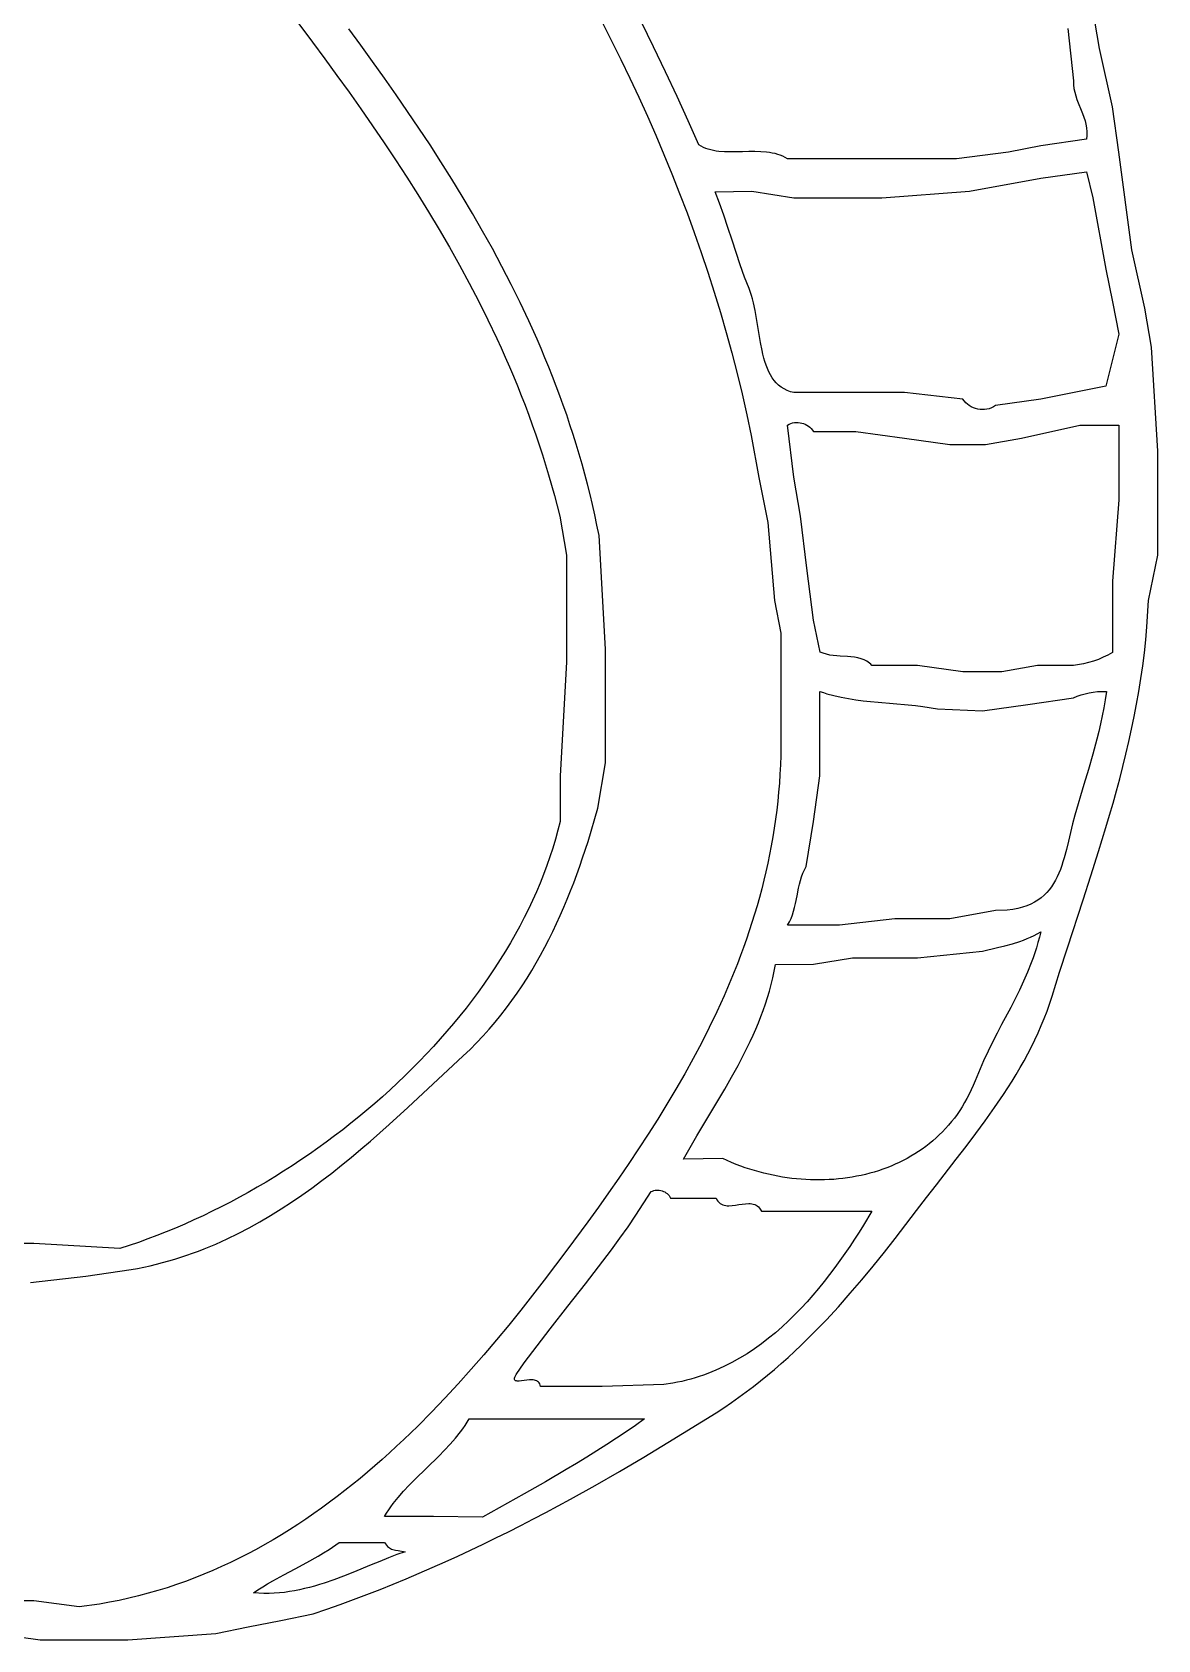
# Model space of a CAD drawing. Extents: x -38.8 to 24, y -17.1 to 3.4.
# Drawn here: x -34.739 to -33.006, y -5.549 to -3.074 of the extents above; entities that cross this region are included whole.
import ezdxf

# ---------------------------------------------------------------- set-up
doc = ezdxf.new("R2010")
doc.units = 0

msp = doc.modelspace()

# ---------------------------------------------------------------- linework, layer by layer
at = {"color": 7, "linetype": 'CONTINUOUS'}
for p, q in [((-34.345335, -3.038134), (-34.307277, -3.088945)), ((-33.096435, -3.098553), (-33.106435, -3.038553)), ((-34.233279, -3.093557), (-34.251776, -3.068325)), ((-33.861602, -3.058119), (-33.847087, -3.086765)), ((-33.782616, -3.096311), (-33.801171, -3.058361)), ((-33.145131, -3.067728), (-33.136435, -3.148553)), ((-34.307277, -3.088945), (-34.288446, -3.114469)), ((-34.214952, -3.118879), (-34.233279, -3.093557)), ((-33.847087, -3.086765), (-33.83287, -3.115567)), ((-34.288446, -3.114469), (-34.269776, -3.14009)), ((-33.83287, -3.115567), (-33.818961, -3.144526)), ((-33.764321, -3.134426), (-33.782616, -3.096311)), ((-33.076435, -3.188553), (-33.096435, -3.098553)), ((-34.269776, -3.14009), (-34.251289, -3.16582)), ((-34.196816, -3.144304), (-34.214952, -3.118879)), ((-33.746465, -3.172426), (-33.764321, -3.134426)), ((-34.251289, -3.16582), (-34.233007, -3.191673)), ((-34.178893, -3.169843), (-34.196816, -3.144304)), ((-33.818961, -3.144526), (-33.80537, -3.173646)), ((-33.136435, -3.148553), (-33.136442, -3.151509)), ((-33.136442, -3.151509), (-33.136295, -3.154435)), ((-33.136295, -3.154435), (-33.135586, -3.160207)), ((-33.135586, -3.160207), (-33.134399, -3.165885)), ((-33.134399, -3.165885), (-33.132824, -3.171485)), ((-34.233007, -3.191673), (-34.214952, -3.217663)), ((-34.161203, -3.195509), (-34.178893, -3.169843)), ((-33.80537, -3.173646), (-33.792107, -3.202926)), ((-33.729227, -3.210029), (-33.746465, -3.172426)), ((-33.132824, -3.171485), (-33.13095, -3.177023)), ((-33.13095, -3.177023), (-33.128868, -3.182517)), ((-33.128868, -3.182517), (-33.124441, -3.193434)), ((-33.066435, -3.258553), (-33.076435, -3.188553)), ((-34.143766, -3.221314), (-34.161203, -3.195509)), ((-33.792107, -3.202926), (-33.779181, -3.232369)), ((-33.712787, -3.246956), (-33.729227, -3.210029)), ((-33.124441, -3.193434), (-33.122275, -3.19889)), ((-33.122275, -3.19889), (-33.120263, -3.204366)), ((-33.120263, -3.204366), (-33.118492, -3.209878)), ((-33.118492, -3.209878), (-33.117055, -3.215443)), ((-33.117055, -3.215443), (-33.11604, -3.221077)), ((-34.214952, -3.217663), (-34.197144, -3.243803)), ((-34.126604, -3.24727), (-34.143766, -3.221314)), ((-33.779181, -3.232369), (-33.766602, -3.261976)), ((-33.116435, -3.238553), (-33.186435, -3.248553)), ((-33.11564, -3.232615), (-33.116435, -3.238553)), ((-33.11604, -3.221077), (-33.115539, -3.226795)), ((-33.115508, -3.229692), (-33.11564, -3.232615)), ((-33.115539, -3.226795), (-33.115508, -3.229692)), ((-34.197144, -3.243803), (-34.179607, -3.270106)), ((-34.109738, -3.273389), (-34.126604, -3.24727)), ((-33.766602, -3.261976), (-33.754379, -3.291749)), ((-33.705908, -3.250895), (-33.712787, -3.246956)), ((-33.702237, -3.252466), (-33.705908, -3.250895)), ((-33.698425, -3.253795), (-33.702237, -3.252466)), ((-33.694482, -3.254903), (-33.698425, -3.253795)), ((-33.69042, -3.255806), (-33.694482, -3.254903)), ((-33.686247, -3.256524), (-33.69042, -3.255806)), ((-33.681976, -3.257075), (-33.686247, -3.256524)), ((-33.673175, -3.257751), (-33.681976, -3.257075)), ((-33.6641, -3.257983), (-33.673175, -3.257751)), ((-33.654834, -3.257919), (-33.6641, -3.257983)), ((-33.645458, -3.257708), (-33.654834, -3.257919)), ((-33.636057, -3.257499), (-33.645458, -3.257708)), ((-33.626711, -3.257439), (-33.636057, -3.257499)), ((-33.617504, -3.257679), (-33.626711, -3.257439)), ((-33.608517, -3.258365), (-33.617504, -3.257679)), ((-33.604133, -3.258922), (-33.608517, -3.258365)), ((-33.599835, -3.259647), (-33.604133, -3.258922)), ((-33.595633, -3.260558), (-33.599835, -3.259647)), ((-33.591539, -3.261673), (-33.595633, -3.260558)), ((-33.587561, -3.263012), (-33.591539, -3.261673)), ((-33.583711, -3.264592), (-33.587561, -3.263012)), ((-33.579999, -3.266433), (-33.583711, -3.264592)), ((-33.576435, -3.268553), (-33.579999, -3.266433)), ((-33.236435, -3.258553), (-33.316435, -3.268553)), ((-33.186435, -3.248553), (-33.236435, -3.258553)), ((-33.046435, -3.408553), (-33.066435, -3.258553)), ((-34.179607, -3.270106), (-34.162363, -3.296586)), ((-34.093188, -3.299682), (-34.109738, -3.273389)), ((-33.754379, -3.291749), (-33.742522, -3.321688)), ((-33.446435, -3.268553), (-33.576435, -3.268553)), ((-33.316435, -3.268553), (-33.446435, -3.268553)), ((-33.186435, -3.298553), (-33.116435, -3.288553)), ((-33.116435, -3.288553), (-33.106435, -3.328553)), ((-34.162363, -3.296586), (-34.145432, -3.323255)), ((-34.076974, -3.326163), (-34.093188, -3.299682)), ((-33.296435, -3.318553), (-33.186435, -3.298553)), ((-34.145432, -3.323255), (-34.128837, -3.350128)), ((-34.061119, -3.352842), (-34.076974, -3.326163)), ((-33.742522, -3.321688), (-33.73104, -3.351796)), ((-33.687905, -3.319167), (-33.631435, -3.318553)), ((-33.680971, -3.336774), (-33.687905, -3.319167)), ((-33.674377, -3.355236), (-33.680971, -3.336774)), ((-33.631435, -3.318553), (-33.566435, -3.328553)), ((-33.566435, -3.328553), (-33.431435, -3.328553)), ((-33.431435, -3.328553), (-33.296435, -3.318553)), ((-33.106435, -3.328553), (-33.086435, -3.438553)), ((-33.106435, -3.328553), (-33.106435, -3.328553)), ((-34.128837, -3.350128), (-34.1126, -3.377218)), ((-34.045641, -3.379733), (-34.061119, -3.352842)), ((-33.73104, -3.351796), (-33.719944, -3.382074)), ((-33.668009, -3.374272), (-33.674377, -3.355236)), ((-34.1126, -3.377218), (-34.096742, -3.404538)), ((-34.030563, -3.406847), (-34.045641, -3.379733)), ((-33.719944, -3.382074), (-33.709242, -3.412523)), ((-33.661755, -3.3936), (-33.668009, -3.374272)), ((-34.096742, -3.404538), (-34.081286, -3.432101)), ((-34.015906, -3.434197), (-34.030563, -3.406847)), ((-33.709242, -3.412523), (-33.698944, -3.443145)), ((-33.655502, -3.412941), (-33.661755, -3.3936)), ((-33.649138, -3.432011), (-33.655502, -3.412941)), ((-33.026435, -3.498553), (-33.046435, -3.408553)), ((-34.081286, -3.432101), (-34.066252, -3.45992)), ((-34.001688, -3.461793), (-34.015906, -3.434197)), ((-33.642551, -3.45053), (-33.649138, -3.432011)), ((-33.086435, -3.438553), (-33.076435, -3.488553)), ((-34.066252, -3.45992), (-34.051664, -3.48801)), ((-33.987933, -3.489649), (-34.001688, -3.461793)), ((-33.698944, -3.443145), (-33.689059, -3.473942)), ((-33.639138, -3.459496), (-33.642551, -3.45053)), ((-33.635626, -3.468217), (-33.639138, -3.459496)), ((-34.051664, -3.48801), (-34.037543, -3.516384)), ((-33.97466, -3.517777), (-33.987933, -3.489649)), ((-33.689059, -3.473942), (-33.679599, -3.504914)), ((-33.631825, -3.47878), (-33.635626, -3.468217)), ((-33.630198, -3.484349), (-33.631825, -3.47878)), ((-33.628725, -3.490081), (-33.630198, -3.484349)), ((-33.076435, -3.488553), (-33.066435, -3.538553)), ((-33.679599, -3.504914), (-33.670571, -3.536064)), ((-33.626162, -3.501945), (-33.628725, -3.490081)), ((-33.623971, -3.5142), (-33.626162, -3.501945)), ((-33.62004, -3.539187), (-33.623971, -3.5142)), ((-33.016435, -3.558553), (-33.026435, -3.498553)), ((-34.037543, -3.516384), (-34.02391, -3.545054)), ((-33.96189, -3.546188), (-33.97466, -3.517777)), ((-33.670571, -3.536064), (-33.661985, -3.567392)), ((-33.61797, -3.551573), (-33.62004, -3.539187)), ((-33.066435, -3.538553), (-33.086435, -3.618553)), ((-34.02391, -3.545054), (-34.017284, -3.559504)), ((-34.017284, -3.559504), (-34.010788, -3.574034)), ((-33.9557, -3.560504), (-33.96189, -3.546188)), ((-33.949644, -3.574895), (-33.9557, -3.560504)), ((-33.61561, -3.563654), (-33.61797, -3.551573)), ((-33.614269, -3.569527), (-33.61561, -3.563654)), ((-33.006435, -3.718553), (-33.016435, -3.558553)), ((-34.010788, -3.574034), (-34.004425, -3.588645)), ((-34.004425, -3.588645), (-33.998198, -3.603338)), ((-33.943724, -3.589363), (-33.949644, -3.574895)), ((-33.661985, -3.567392), (-33.653851, -3.598901)), ((-33.612794, -3.575259), (-33.614269, -3.569527)), ((-33.611164, -3.580828), (-33.612794, -3.575259)), ((-33.609357, -3.586212), (-33.611164, -3.580828)), ((-33.607354, -3.591391), (-33.609357, -3.586212)), ((-33.998198, -3.603338), (-33.99211, -3.618115)), ((-33.937943, -3.60391), (-33.943724, -3.589363)), ((-33.932303, -3.618536), (-33.937943, -3.60391)), ((-33.653851, -3.598901), (-33.64618, -3.630592)), ((-33.605134, -3.596342), (-33.607354, -3.591391)), ((-33.602676, -3.601043), (-33.605134, -3.596342)), ((-33.599959, -3.605474), (-33.602676, -3.601043)), ((-33.596963, -3.609611), (-33.599959, -3.605474)), ((-33.593667, -3.613434), (-33.596963, -3.609611)), ((-33.590051, -3.616921), (-33.593667, -3.613434)), ((-33.99211, -3.618115), (-33.986163, -3.632979)), ((-33.986163, -3.632979), (-33.98036, -3.647929)), ((-33.926807, -3.633244), (-33.932303, -3.618536)), ((-33.921457, -3.648035), (-33.926807, -3.633244)), ((-33.64618, -3.630592), (-33.638979, -3.662466)), ((-33.586093, -3.62005), (-33.590051, -3.616921)), ((-33.581773, -3.622799), (-33.586093, -3.62005)), ((-33.577071, -3.625147), (-33.581773, -3.622799)), ((-33.571965, -3.627072), (-33.577071, -3.625147)), ((-33.566435, -3.628553), (-33.571965, -3.627072)), ((-33.481435, -3.628553), (-33.566435, -3.628553)), ((-33.396435, -3.628553), (-33.481435, -3.628553)), ((-33.306435, -3.638553), (-33.396435, -3.628553)), ((-33.086435, -3.618553), (-33.186435, -3.638553)), ((-33.98036, -3.647929), (-33.974703, -3.66297)), ((-33.974703, -3.66297), (-33.969197, -3.678101)), ((-33.916257, -3.662911), (-33.921457, -3.648035)), ((-33.911209, -3.677872), (-33.916257, -3.662911)), ((-33.638979, -3.662466), (-33.632259, -3.694525)), ((-33.302026, -3.644043), (-33.306435, -3.638553)), ((-33.299412, -3.646393), (-33.302026, -3.644043)), ((-33.296569, -3.648466), (-33.299412, -3.646393)), ((-33.293528, -3.650254), (-33.296569, -3.648466)), ((-33.290323, -3.651748), (-33.293528, -3.650254)), ((-33.286987, -3.65294), (-33.290323, -3.651748)), ((-33.283551, -3.653819), (-33.286987, -3.65294)), ((-33.28005, -3.654378), (-33.283551, -3.653819)), ((-33.276515, -3.654607), (-33.28005, -3.654378)), ((-33.27298, -3.654497), (-33.276515, -3.654607)), ((-33.269476, -3.65404), (-33.27298, -3.654497)), ((-33.266037, -3.653226), (-33.269476, -3.65404)), ((-33.262695, -3.652046), (-33.266037, -3.653226)), ((-33.259484, -3.650491), (-33.262695, -3.652046)), ((-33.256435, -3.648553), (-33.259484, -3.650491)), ((-33.186435, -3.638553), (-33.256435, -3.648553)), ((-33.969197, -3.678101), (-33.963842, -3.693324)), ((-33.906315, -3.692921), (-33.911209, -3.677872)), ((-33.576435, -3.678553), (-33.573903, -3.677127)), ((-33.566435, -3.758553), (-33.576435, -3.678553)), ((-33.576435, -3.678553), (-33.576435, -3.678553)), ((-33.573903, -3.677127), (-33.571254, -3.676008)), ((-33.571254, -3.676008), (-33.568514, -3.675187)), ((-33.568514, -3.675187), (-33.565709, -3.674658)), ((-33.565709, -3.674658), (-33.562866, -3.674415)), ((-33.562866, -3.674415), (-33.560009, -3.67445)), ((-33.560009, -3.67445), (-33.557166, -3.674756)), ((-33.557166, -3.674756), (-33.554361, -3.675326)), ((-33.554361, -3.675326), (-33.551621, -3.676153)), ((-33.551621, -3.676153), (-33.548972, -3.67723)), ((-33.548972, -3.67723), (-33.54644, -3.67855)), ((-33.54644, -3.67855), (-33.54405, -3.680107)), ((-33.54405, -3.680107), (-33.541828, -3.681892)), ((-33.541828, -3.681892), (-33.539802, -3.6839)), ((-33.539802, -3.6839), (-33.536435, -3.688553)), ((-33.216435, -3.698553), (-33.126435, -3.678553)), ((-33.126435, -3.678553), (-33.066435, -3.678553)), ((-33.066435, -3.678553), (-33.066435, -3.793553)), ((-33.963842, -3.693324), (-33.958642, -3.708642)), ((-33.958642, -3.708642), (-33.9536, -3.724056)), ((-33.901578, -3.708059), (-33.906315, -3.692921)), ((-33.897, -3.723287), (-33.901578, -3.708059)), ((-33.632259, -3.694525), (-33.6203, -3.759204)), ((-33.536435, -3.688553), (-33.471435, -3.688553)), ((-33.471435, -3.688553), (-33.396435, -3.698553)), ((-33.396435, -3.698553), (-33.326435, -3.708553)), ((-33.326435, -3.708553), (-33.271435, -3.708553)), ((-33.271435, -3.708553), (-33.216435, -3.698553)), ((-33.9536, -3.724056), (-33.948719, -3.739567)), ((-33.892585, -3.738607), (-33.897, -3.723287)), ((-33.006435, -3.878553), (-33.006435, -3.718553)), ((-33.948719, -3.739567), (-33.944, -3.755178)), ((-33.944, -3.755178), (-33.939447, -3.770889)), ((-33.888334, -3.754021), (-33.892585, -3.738607)), ((-33.884251, -3.76953), (-33.888334, -3.754021)), ((-33.6203, -3.759204), (-33.606435, -3.828553)), ((-33.556435, -3.818553), (-33.566435, -3.758553)), ((-33.939447, -3.770889), (-33.935063, -3.786703)), ((-33.935063, -3.786703), (-33.926812, -3.818646)), ((-33.880337, -3.785136), (-33.884251, -3.76953)), ((-33.876596, -3.800839), (-33.880337, -3.785136)), ((-33.873031, -3.816642), (-33.876596, -3.800839)), ((-33.066435, -3.793553), (-33.076435, -3.918553)), ((-33.926812, -3.818646), (-33.916435, -3.878553)), ((-33.869643, -3.832546), (-33.873031, -3.816642)), ((-33.866435, -3.848553), (-33.869643, -3.832546)), ((-33.606435, -3.828553), (-33.596435, -3.948553)), ((-33.546435, -3.898553), (-33.556435, -3.818553)), ((-33.856435, -4.023553), (-33.866435, -3.848553)), ((-33.916435, -3.878553), (-33.916435, -4.043553)), ((-33.020891, -3.948379), (-33.006435, -3.878553)), ((-33.536435, -3.978553), (-33.546435, -3.898553)), ((-33.076435, -3.918553), (-33.076435, -3.973553)), ((-33.596435, -3.948553), (-33.586435, -3.998553)), ((-33.023295, -3.989107), (-33.020891, -3.948379)), ((-33.52606, -4.027814), (-33.536435, -3.978553)), ((-33.076435, -3.973553), (-33.076435, -4.028553)), ((-33.586435, -3.998553), (-33.586435, -4.078553)), ((-33.027212, -4.029242), (-33.025073, -4.009245)), ((-33.025073, -4.009245), (-33.023295, -3.989107)), ((-33.856435, -4.198553), (-33.856435, -4.023553)), ((-33.521426, -4.029816), (-33.52606, -4.027814)), ((-33.516524, -4.031328), (-33.521426, -4.029816)), ((-33.511402, -4.032435), (-33.516524, -4.031328)), ((-33.506107, -4.033222), (-33.511402, -4.032435)), ((-33.500686, -4.033774), (-33.506107, -4.033222)), ((-33.495189, -4.034174), (-33.500686, -4.033774)), ((-33.484151, -4.034863), (-33.495189, -4.034174)), ((-33.083377, -4.032468), (-33.090524, -4.035993)), ((-33.076435, -4.028553), (-33.083377, -4.032468)), ((-33.029698, -4.049103), (-33.027212, -4.029242)), ((-33.916435, -4.043553), (-33.926435, -4.218553)), ((-33.478707, -4.035321), (-33.484151, -4.034863)), ((-33.473376, -4.035967), (-33.478707, -4.035321)), ((-33.468206, -4.036886), (-33.473376, -4.035967)), ((-33.463244, -4.038164), (-33.468206, -4.036886)), ((-33.458539, -4.039885), (-33.463244, -4.038164)), ((-33.456297, -4.040938), (-33.458539, -4.039885)), ((-33.454137, -4.042133), (-33.456297, -4.040938)), ((-33.452065, -4.043482), (-33.454137, -4.042133)), ((-33.450086, -4.044994), (-33.452065, -4.043482)), ((-33.448208, -4.046681), (-33.450086, -4.044994)), ((-33.446435, -4.048553), (-33.448208, -4.046681)), ((-33.376435, -4.048553), (-33.446435, -4.048553)), ((-33.306435, -4.058553), (-33.376435, -4.048553)), ((-33.246435, -4.058553), (-33.306435, -4.058553)), ((-33.191435, -4.048553), (-33.246435, -4.058553)), ((-33.136435, -4.048553), (-33.191435, -4.048553)), ((-33.120703, -4.046052), (-33.136435, -4.048553)), ((-33.112964, -4.044158), (-33.120703, -4.046052)), ((-33.105339, -4.041845), (-33.112964, -4.044158)), ((-33.097852, -4.039121), (-33.105339, -4.041845)), ((-33.090524, -4.035993), (-33.097852, -4.039121)), ((-33.032513, -4.068835), (-33.029698, -4.049103)), ((-33.586435, -4.078553), (-33.586435, -4.158553)), ((-33.035643, -4.088444), (-33.032513, -4.068835)), ((-33.526435, -4.088553), (-33.521128, -4.090366)), ((-33.526435, -4.153553), (-33.526435, -4.088553)), ((-33.526435, -4.088553), (-33.526435, -4.088553)), ((-33.521128, -4.090366), (-33.515769, -4.092037)), ((-33.515769, -4.092037), (-33.504906, -4.094989)), ((-33.504906, -4.094989), (-33.493871, -4.09747)), ((-33.493871, -4.09747), (-33.482689, -4.099542)), ((-33.482689, -4.099542), (-33.471382, -4.101269)), ((-33.471382, -4.101269), (-33.459976, -4.102713)), ((-33.459976, -4.102713), (-33.448495, -4.103934)), ((-33.448495, -4.103934), (-33.436963, -4.104997)), ((-33.436963, -4.104997), (-33.413841, -4.106893)), ((-33.413841, -4.106893), (-33.390805, -4.108899)), ((-33.206435, -4.108553), (-33.136435, -4.098553)), ((-33.136435, -4.098553), (-33.130354, -4.095956)), ((-33.130354, -4.095956), (-33.124324, -4.093751)), ((-33.124324, -4.093751), (-33.118281, -4.091936)), ((-33.118281, -4.091936), (-33.112157, -4.09051)), ((-33.112157, -4.09051), (-33.105887, -4.089472)), ((-33.105887, -4.089472), (-33.099405, -4.088823)), ((-33.099405, -4.088823), (-33.08554, -4.088683)), ((-33.087516, -4.101351), (-33.089718, -4.113799)), ((-33.08554, -4.088683), (-33.087516, -4.101351)), ((-33.042782, -4.127321), (-33.039072, -4.107937)), ((-33.039072, -4.107937), (-33.035643, -4.088444)), ((-33.390805, -4.108899), (-33.37938, -4.110099)), ((-33.37938, -4.110099), (-33.368049, -4.111513)), ((-33.368049, -4.111513), (-33.345765, -4.115233)), ((-33.345765, -4.115233), (-33.276435, -4.118553)), ((-33.276435, -4.118553), (-33.206435, -4.108553)), ((-33.092128, -4.126053), (-33.094728, -4.138138)), ((-33.089718, -4.113799), (-33.092128, -4.126053)), ((-33.046758, -4.146601), (-33.042782, -4.127321)), ((-33.526435, -4.218553), (-33.526435, -4.153553)), ((-33.097501, -4.150079), (-33.100429, -4.161902)), ((-33.094728, -4.138138), (-33.097501, -4.150079)), ((-33.050985, -4.165784), (-33.046758, -4.146601)), ((-33.58649, -4.172968), (-33.586773, -4.187296)), ((-33.586435, -4.158553), (-33.58649, -4.172968)), ((-33.100429, -4.161902), (-33.106677, -4.185293)), ((-33.055446, -4.184877), (-33.050985, -4.165784)), ((-33.868117, -4.268081), (-33.856435, -4.198553)), ((-33.58728, -4.201537), (-33.588008, -4.215692)), ((-33.586773, -4.187296), (-33.58728, -4.201537)), ((-33.106677, -4.185293), (-33.113331, -4.208513)), ((-33.065007, -4.222818), (-33.060126, -4.203886)), ((-33.060126, -4.203886), (-33.055446, -4.184877)), ((-33.926435, -4.218553), (-33.926435, -4.288553)), ((-33.588954, -4.229763), (-33.590115, -4.243751)), ((-33.588008, -4.215692), (-33.588954, -4.229763)), ((-33.536435, -4.288553), (-33.526435, -4.218553)), ((-33.120249, -4.231764), (-33.134308, -4.279165)), ((-33.113331, -4.208513), (-33.120249, -4.231764)), ((-33.070075, -4.241679), (-33.065007, -4.222818)), ((-33.590115, -4.243751), (-33.591488, -4.257656)), ((-33.075313, -4.260475), (-33.070075, -4.241679)), ((-33.883371, -4.319337), (-33.868117, -4.268081)), ((-33.593068, -4.27148), (-33.594854, -4.285223)), ((-33.591488, -4.257656), (-33.593068, -4.27148)), ((-33.134308, -4.279165), (-33.137866, -4.2924)), ((-33.086237, -4.297899), (-33.080706, -4.279213)), ((-33.080706, -4.279213), (-33.075313, -4.260475)), ((-33.929844, -4.302269), (-33.93359, -4.315944)), ((-33.926435, -4.288553), (-33.929844, -4.302269)), ((-33.596842, -4.298888), (-33.599029, -4.312474)), ((-33.594854, -4.285223), (-33.596842, -4.298888)), ((-33.54773, -4.35779), (-33.536435, -4.288553)), ((-33.141086, -4.305672), (-33.144157, -4.318855)), ((-33.137866, -4.2924), (-33.141086, -4.305672)), ((-33.097649, -4.335142), (-33.086237, -4.297899)), ((-33.937668, -4.329576), (-33.942072, -4.343161)), ((-33.93359, -4.315944), (-33.937668, -4.329576)), ((-33.89175, -4.344916), (-33.883371, -4.319337)), ((-33.601412, -4.325983), (-33.603987, -4.339417)), ((-33.599029, -4.312474), (-33.601412, -4.325983)), ((-33.144157, -4.318855), (-33.147267, -4.331826)), ((-33.942072, -4.343161), (-33.946798, -4.356696)), ((-33.896154, -4.35767), (-33.89175, -4.344916)), ((-33.606751, -4.352775), (-33.609702, -4.36606)), ((-33.603987, -4.339417), (-33.606751, -4.352775)), ((-33.15242, -4.350612), (-33.154362, -4.356633)), ((-33.150606, -4.34446), (-33.15242, -4.350612)), ((-33.147267, -4.331826), (-33.150606, -4.34446)), ((-33.109424, -4.372256), (-33.097649, -4.335142)), ((-33.951839, -4.370178), (-33.957192, -4.383603)), ((-33.946798, -4.356696), (-33.951839, -4.370178)), ((-33.905429, -4.383077), (-33.900711, -4.370393)), ((-33.900711, -4.370393), (-33.896154, -4.35767)), ((-33.612835, -4.379272), (-33.616148, -4.392412)), ((-33.609702, -4.36606), (-33.612835, -4.379272)), ((-33.558083, -4.385418), (-33.556601, -4.379629)), ((-33.556601, -4.379629), (-33.554885, -4.373945)), ((-33.554885, -4.373945), (-33.552876, -4.368393)), ((-33.552876, -4.368393), (-33.54773, -4.35779)), ((-33.16388, -4.379102), (-33.166816, -4.384237)), ((-33.161191, -4.373758), (-33.16388, -4.379102)), ((-33.158723, -4.368222), (-33.161191, -4.373758)), ((-33.156455, -4.362509), (-33.158723, -4.368222)), ((-33.154362, -4.356633), (-33.156455, -4.362509)), ((-33.121431, -4.409292), (-33.109424, -4.372256)), ((-33.962849, -4.396967), (-33.968807, -4.410268)), ((-33.957192, -4.383603), (-33.962849, -4.396967)), ((-33.915375, -4.408306), (-33.910314, -4.395717)), ((-33.910314, -4.395717), (-33.905429, -4.383077)), ((-33.619638, -4.405482), (-33.623301, -4.418482)), ((-33.616148, -4.392412), (-33.619638, -4.405482)), ((-33.564128, -4.415029), (-33.561739, -4.403157)), ((-33.561739, -4.403157), (-33.559392, -4.391287)), ((-33.559392, -4.391287), (-33.558083, -4.385418)), ((-33.181489, -4.402385), (-33.186008, -4.406247)), ((-33.177334, -4.398238), (-33.181489, -4.402385)), ((-33.173519, -4.393821), (-33.177334, -4.398238)), ((-33.170021, -4.389149), (-33.173519, -4.393821)), ((-33.166816, -4.384237), (-33.170021, -4.389149)), ((-33.97506, -4.423502), (-33.981602, -4.436666)), ((-33.968807, -4.410268), (-33.97506, -4.423502)), ((-33.926054, -4.433306), (-33.920619, -4.420838)), ((-33.920619, -4.420838), (-33.915375, -4.408306)), ((-33.623301, -4.418482), (-33.627135, -4.431413)), ((-33.568861, -4.43238), (-33.567049, -4.426692)), ((-33.567049, -4.426692), (-33.565492, -4.4209)), ((-33.565492, -4.4209), (-33.564128, -4.415029)), ((-33.256413, -4.425726), (-33.326435, -4.438553)), ((-33.238098, -4.424985), (-33.256413, -4.425726)), ((-33.229817, -4.423969), (-33.238098, -4.424985)), ((-33.222089, -4.422543), (-33.229817, -4.423969)), ((-33.214891, -4.420723), (-33.222089, -4.422543)), ((-33.208197, -4.418523), (-33.214891, -4.420723)), ((-33.201986, -4.41596), (-33.208197, -4.418523)), ((-33.196233, -4.41305), (-33.201986, -4.41596)), ((-33.190915, -4.409807), (-33.196233, -4.41305)), ((-33.186008, -4.406247), (-33.190915, -4.409807)), ((-33.145635, -4.483338), (-33.121431, -4.409292)), ((-33.988429, -4.449756), (-33.995534, -4.462769)), ((-33.981602, -4.436666), (-33.988429, -4.449756)), ((-33.937524, -4.458025), (-33.931686, -4.445704)), ((-33.931686, -4.445704), (-33.926054, -4.433306)), ((-33.631135, -4.444278), (-33.635299, -4.457075)), ((-33.627135, -4.431413), (-33.631135, -4.444278)), ((-33.576435, -4.448553), (-33.573493, -4.443337)), ((-33.496435, -4.448553), (-33.576435, -4.448553)), ((-33.573493, -4.443337), (-33.570988, -4.437937)), ((-33.570988, -4.437937), (-33.568861, -4.43238)), ((-33.411435, -4.438553), (-33.496435, -4.448553)), ((-33.326435, -4.438553), (-33.411435, -4.438553)), ((-34.002914, -4.475702), (-34.010561, -4.488552)), ((-33.995534, -4.462769), (-34.002914, -4.475702)), ((-33.949847, -4.482411), (-33.943576, -4.470263)), ((-33.943576, -4.470263), (-33.937524, -4.458025)), ((-33.639624, -4.469808), (-33.644107, -4.482476)), ((-33.635299, -4.457075), (-33.639624, -4.469808)), ((-33.241792, -4.479984), (-33.230281, -4.476813)), ((-33.230281, -4.476813), (-33.218915, -4.473235)), ((-33.218915, -4.473235), (-33.213309, -4.471247)), ((-33.213309, -4.471247), (-33.207768, -4.4691)), ((-33.207768, -4.4691), (-33.2023, -4.466775)), ((-33.2023, -4.466775), (-33.196916, -4.464256)), ((-33.196916, -4.464256), (-33.186435, -4.458553)), ((-33.190925, -4.47519), (-33.193352, -4.483197)), ((-33.188617, -4.46698), (-33.190925, -4.47519)), ((-33.186435, -4.458553), (-33.188617, -4.46698)), ((-33.186435, -4.458553), (-33.186435, -4.458553)), ((-34.018472, -4.501314), (-34.026641, -4.513986)), ((-34.010561, -4.488552), (-34.018472, -4.501314)), ((-33.963083, -4.506415), (-33.956347, -4.494464)), ((-33.956347, -4.494464), (-33.949847, -4.482411)), ((-33.648744, -4.495082), (-33.653532, -4.507625)), ((-33.644107, -4.482476), (-33.648744, -4.495082)), ((-33.536435, -4.508553), (-33.476435, -4.498553)), ((-33.476435, -4.498553), (-33.376435, -4.498553)), ((-33.376435, -4.498553), (-33.276435, -4.488553)), ((-33.276435, -4.488553), (-33.253372, -4.482897)), ((-33.253372, -4.482897), (-33.241792, -4.479984)), ((-33.198538, -4.498654), (-33.201285, -4.506133)), ((-33.195892, -4.491014), (-33.198538, -4.498654)), ((-33.193352, -4.483197), (-33.195892, -4.491014)), ((-33.157576, -4.52045), (-33.145635, -4.483338)), ((-34.035062, -4.526565), (-34.04373, -4.539046)), ((-34.026641, -4.513986), (-34.035062, -4.526565)), ((-33.97729, -4.529984), (-33.970061, -4.518257)), ((-33.970061, -4.518257), (-33.963083, -4.506415)), ((-33.658468, -4.520107), (-33.663549, -4.532529)), ((-33.653532, -4.507625), (-33.658468, -4.520107)), ((-33.598923, -4.529533), (-33.594822, -4.508825)), ((-33.594822, -4.508825), (-33.536435, -4.508553)), ((-33.207057, -4.520656), (-33.213156, -4.534693)), ((-33.201285, -4.506133), (-33.207057, -4.520656)), ((-33.169239, -4.557691), (-33.157576, -4.52045)), ((-34.052641, -4.551428), (-34.061788, -4.563705)), ((-34.04373, -4.539046), (-34.052641, -4.551428)), ((-34.000557, -4.56441), (-33.992531, -4.553067)), ((-33.992531, -4.553067), (-33.984778, -4.541589)), ((-33.984778, -4.541589), (-33.97729, -4.529984)), ((-33.668771, -4.544893), (-33.674132, -4.557198)), ((-33.663549, -4.532529), (-33.668771, -4.544893)), ((-33.607075, -4.559778), (-33.604107, -4.549799)), ((-33.604107, -4.549799), (-33.601385, -4.539719)), ((-33.601385, -4.539719), (-33.598923, -4.529533)), ((-33.219533, -4.548351), (-33.22614, -4.56174)), ((-33.213156, -4.534693), (-33.219533, -4.548351)), ((-34.071166, -4.575876), (-34.080771, -4.587936)), ((-34.061788, -4.563705), (-34.071166, -4.575876)), ((-34.017459, -4.586668), (-34.008864, -4.575612)), ((-34.008864, -4.575612), (-34.000557, -4.56441)), ((-33.674132, -4.557198), (-33.685257, -4.58164)), ((-33.613703, -4.579453), (-33.610278, -4.569661)), ((-33.610278, -4.569661), (-33.607075, -4.559778)), ((-33.232925, -4.574968), (-33.246837, -4.601376)), ((-33.22614, -4.56174), (-33.232925, -4.574968)), ((-33.176959, -4.580576), (-33.169239, -4.557691)), ((-34.090597, -4.599883), (-34.100638, -4.611713)), ((-34.080771, -4.587936), (-34.090597, -4.599883)), ((-34.035543, -4.608312), (-34.02635, -4.59757)), ((-34.02635, -4.59757), (-34.017459, -4.586668)), ((-33.685257, -4.58164), (-33.696897, -4.605864)), ((-33.625195, -4.608328), (-33.621174, -4.598781)), ((-33.621174, -4.598781), (-33.617339, -4.589158)), ((-33.617339, -4.589158), (-33.613703, -4.579453)), ((-33.246837, -4.601376), (-33.253863, -4.614774)), ((-33.190647, -4.613992), (-33.185819, -4.602968)), ((-33.185819, -4.602968), (-33.181252, -4.591831)), ((-33.181252, -4.591831), (-33.176959, -4.580576)), ((-34.110889, -4.623422), (-34.121345, -4.635007)), ((-34.100638, -4.611713), (-34.110889, -4.623422)), ((-34.054871, -4.629291), (-34.045048, -4.618888)), ((-34.045048, -4.618888), (-34.035543, -4.608312)), ((-33.696897, -4.605864), (-33.709027, -4.629877)), ((-33.638256, -4.636553), (-33.633748, -4.627209)), ((-33.633748, -4.627209), (-33.62939, -4.617802)), ((-33.62939, -4.617802), (-33.625195, -4.608328)), ((-33.253863, -4.614774), (-33.260871, -4.628447)), ((-33.201042, -4.635722), (-33.195725, -4.624908)), ((-33.195725, -4.624908), (-33.190647, -4.613992)), ((-34.160604, -4.729027), (-34.075502, -4.649553)), ((-34.132001, -4.646466), (-34.142852, -4.657794)), ((-34.121345, -4.635007), (-34.132001, -4.646466)), ((-34.075502, -4.649553), (-34.06502, -4.639514)), ((-34.06502, -4.639514), (-34.054871, -4.629291)), ((-33.709027, -4.629877), (-33.721622, -4.65369)), ((-33.652562, -4.664257), (-33.642902, -4.645839)), ((-33.642902, -4.645839), (-33.638256, -4.636553)), ((-33.267811, -4.642502), (-33.274632, -4.657049)), ((-33.260871, -4.628447), (-33.267811, -4.642502)), ((-33.212346, -4.657062), (-33.206587, -4.646438)), ((-33.206587, -4.646438), (-33.201042, -4.635722)), ((-34.153891, -4.668989), (-34.165115, -4.680046)), ((-34.142852, -4.657794), (-34.153891, -4.668989)), ((-33.734656, -4.67731), (-33.748104, -4.700745)), ((-33.721622, -4.65369), (-33.734656, -4.67731)), ((-33.662629, -4.682501), (-33.652562, -4.664257)), ((-33.274632, -4.657049), (-33.287723, -4.688052)), ((-33.224465, -4.678051), (-33.21831, -4.667598)), ((-33.21831, -4.667598), (-33.212346, -4.657062)), ((-34.188092, -4.701736), (-34.199835, -4.712362)), ((-34.176516, -4.690963), (-34.188092, -4.701736)), ((-34.165115, -4.680046), (-34.176516, -4.690963)), ((-33.748104, -4.700745), (-33.76194, -4.724005)), ((-33.683604, -4.71862), (-33.673009, -4.700609)), ((-33.673009, -4.700609), (-33.662629, -4.682501)), ((-33.293624, -4.701965), (-33.29684, -4.708665)), ((-33.290584, -4.695094), (-33.293624, -4.701965)), ((-33.287723, -4.688052), (-33.290584, -4.695094)), ((-33.243971, -4.70897), (-33.237308, -4.698733)), ((-33.237308, -4.698733), (-33.230802, -4.688428)), ((-33.230802, -4.688428), (-33.224465, -4.678051)), ((-34.211741, -4.722838), (-34.223804, -4.73316)), ((-34.199835, -4.712362), (-34.211741, -4.722838)), ((-33.76194, -4.724005), (-33.77614, -4.747098)), ((-33.694318, -4.736572), (-33.683604, -4.71862)), ((-33.303785, -4.721555), (-33.307507, -4.727745)), ((-33.300228, -4.715195), (-33.303785, -4.721555)), ((-33.29684, -4.708665), (-33.300228, -4.715195)), ((-33.257724, -4.729265), (-33.243971, -4.70897)), ((-34.236019, -4.743325), (-34.248381, -4.753329)), ((-34.223804, -4.73316), (-34.236019, -4.743325)), ((-34.189335, -4.755154), (-34.160604, -4.729027)), ((-33.77614, -4.747098), (-33.790677, -4.770032)), ((-33.715717, -4.772451), (-33.694318, -4.736572)), ((-33.323966, -4.750816), (-33.328454, -4.756163)), ((-33.319623, -4.745301), (-33.323966, -4.750816)), ((-33.315429, -4.739618), (-33.319623, -4.745301)), ((-33.31139, -4.733766), (-33.315429, -4.739618)), ((-33.307507, -4.727745), (-33.31139, -4.733766)), ((-33.286613, -4.769274), (-33.271969, -4.749352)), ((-33.271969, -4.749352), (-33.257724, -4.729265)), ((-34.273525, -4.772843), (-34.286296, -4.782346)), ((-34.260885, -4.76317), (-34.273525, -4.772843)), ((-34.248381, -4.753329), (-34.260885, -4.76317)), ((-34.2184, -4.780795), (-34.20382, -4.768046)), ((-34.20382, -4.768046), (-34.189335, -4.755154)), ((-33.790677, -4.770032), (-33.805526, -4.792816)), ((-33.726209, -4.790455), (-33.715717, -4.772451)), ((-33.347793, -4.775876), (-33.352954, -4.780388)), ((-33.342758, -4.771198), (-33.347793, -4.775876)), ((-33.337854, -4.766354), (-33.342758, -4.771198)), ((-33.333085, -4.761342), (-33.337854, -4.766354)), ((-33.328454, -4.756163), (-33.333085, -4.761342)), ((-33.301564, -4.789072), (-33.286613, -4.769274)), ((-34.31221, -4.800828), (-34.325342, -4.809799)), ((-34.299193, -4.791676), (-34.31221, -4.800828)), ((-34.286296, -4.782346), (-34.299193, -4.791676)), ((-34.247892, -4.805767), (-34.233087, -4.793376)), ((-34.233087, -4.793376), (-34.2184, -4.780795)), ((-33.805526, -4.792816), (-33.820662, -4.815459)), ((-33.736435, -4.808553), (-33.726209, -4.790455)), ((-33.380534, -4.800462), (-33.386378, -4.803982)), ((-33.374794, -4.796777), (-33.380534, -4.800462)), ((-33.369163, -4.792928), (-33.374794, -4.796777)), ((-33.363643, -4.788913), (-33.369163, -4.792928)), ((-33.358239, -4.784733), (-33.363643, -4.788913)), ((-33.352954, -4.780388), (-33.358239, -4.784733)), ((-33.316729, -4.808785), (-33.301564, -4.789072)), ((-34.338584, -4.818587), (-34.351931, -4.827187)), ((-34.325342, -4.809799), (-34.338584, -4.818587)), ((-34.277902, -4.829888), (-34.262826, -4.817945)), ((-34.262826, -4.817945), (-34.247892, -4.805767)), ((-33.820662, -4.815459), (-33.836059, -4.837969)), ((-33.676056, -4.807738), (-33.736435, -4.808553)), ((-33.662366, -4.813762), (-33.676056, -4.807738)), ((-33.655444, -4.816548), (-33.662366, -4.813762)), ((-33.648475, -4.819183), (-33.655444, -4.816548)), ((-33.641463, -4.821666), (-33.648475, -4.819183)), ((-33.634412, -4.823997), (-33.641463, -4.821666)), ((-33.627326, -4.826175), (-33.634412, -4.823997)), ((-33.620208, -4.828202), (-33.627326, -4.826175)), ((-33.429892, -4.824048), (-33.436435, -4.826265)), ((-33.423423, -4.821669), (-33.429892, -4.824048)), ((-33.417032, -4.819128), (-33.423423, -4.821669)), ((-33.410723, -4.816425), (-33.417032, -4.819128)), ((-33.404499, -4.813559), (-33.410723, -4.816425)), ((-33.398364, -4.81053), (-33.404499, -4.813559)), ((-33.392323, -4.807338), (-33.398364, -4.81053)), ((-33.386378, -4.803982), (-33.392323, -4.807338)), ((-33.347331, -4.848122), (-33.316729, -4.808785)), ((-34.378917, -4.843813), (-34.392545, -4.851832)), ((-34.365377, -4.835597), (-34.378917, -4.843813)), ((-34.351931, -4.827187), (-34.365377, -4.835597)), ((-34.308521, -4.852975), (-34.29313, -4.841572)), ((-34.29313, -4.841572), (-34.277902, -4.829888)), ((-33.836059, -4.837969), (-33.851693, -4.860354)), ((-33.613063, -4.830075), (-33.620208, -4.828202)), ((-33.605893, -4.831796), (-33.613063, -4.830075)), ((-33.598703, -4.833362), (-33.605893, -4.831796)), ((-33.591497, -4.834775), (-33.598703, -4.833362)), ((-33.584278, -4.836034), (-33.591497, -4.834775)), ((-33.57705, -4.837138), (-33.584278, -4.836034)), ((-33.569817, -4.838087), (-33.57705, -4.837138)), ((-33.562583, -4.838881), (-33.569817, -4.838087)), ((-33.555351, -4.83952), (-33.562583, -4.838881)), ((-33.548125, -4.840003), (-33.555351, -4.83952)), ((-33.540909, -4.840329), (-33.548125, -4.840003)), ((-33.533707, -4.8405), (-33.540909, -4.840329)), ((-33.526522, -4.840513), (-33.533707, -4.8405)), ((-33.519359, -4.840369), (-33.526522, -4.840513)), ((-33.512221, -4.840068), (-33.519359, -4.840369)), ((-33.505112, -4.839608), (-33.512221, -4.840068)), ((-33.498035, -4.838991), (-33.505112, -4.839608)), ((-33.490995, -4.838215), (-33.498035, -4.838991)), ((-33.483994, -4.837281), (-33.490995, -4.838215)), ((-33.477038, -4.836187), (-33.483994, -4.837281)), ((-33.47013, -4.834934), (-33.477038, -4.836187)), ((-33.463272, -4.833521), (-33.47013, -4.834934)), ((-33.456471, -4.831948), (-33.463272, -4.833521)), ((-33.449728, -4.830214), (-33.456471, -4.831948)), ((-33.443048, -4.82832), (-33.449728, -4.830214)), ((-33.436435, -4.826265), (-33.443048, -4.82832)), ((-33.362583, -4.867828), (-33.347331, -4.848122)), ((-34.43391, -4.874672), (-34.447841, -4.881869)), ((-34.420047, -4.867265), (-34.43391, -4.874672)), ((-34.406257, -4.85965), (-34.420047, -4.867265)), ((-34.392545, -4.851832), (-34.406257, -4.85965)), ((-34.355794, -4.885268), (-34.339842, -4.874846)), ((-34.339842, -4.874846), (-34.324088, -4.864074)), ((-34.324088, -4.864074), (-34.308521, -4.852975)), ((-33.851693, -4.860354), (-33.867536, -4.882624)), ((-33.809584, -4.894815), (-33.786435, -4.858553)), ((-33.786435, -4.858553), (-33.784426, -4.857636)), ((-33.786435, -4.858553), (-33.786435, -4.858553)), ((-33.784426, -4.857636), (-33.782346, -4.856947)), ((-33.782346, -4.856947), (-33.780213, -4.856482)), ((-33.780213, -4.856482), (-33.778046, -4.856236)), ((-33.778046, -4.856236), (-33.775865, -4.856204)), ((-33.775865, -4.856204), (-33.773689, -4.856381)), ((-33.773689, -4.856381), (-33.771538, -4.856762)), ((-33.771538, -4.856762), (-33.76943, -4.857342)), ((-33.76943, -4.857342), (-33.767384, -4.858116)), ((-33.767384, -4.858116), (-33.765421, -4.859079)), ((-33.765421, -4.859079), (-33.763558, -4.860227)), ((-33.763558, -4.860227), (-33.761816, -4.861553)), ((-33.761816, -4.861553), (-33.760213, -4.863054)), ((-33.760213, -4.863054), (-33.75877, -4.864725)), ((-33.75877, -4.864725), (-33.756435, -4.868553)), ((-33.756435, -4.868553), (-33.686435, -4.868553)), ((-33.686435, -4.868553), (-33.685042, -4.871095)), ((-33.685042, -4.871095), (-33.683495, -4.873267)), ((-33.683495, -4.873267), (-33.681804, -4.875092)), ((-33.681804, -4.875092), (-33.679981, -4.876595)), ((-33.377679, -4.887613), (-33.362583, -4.867828)), ((-34.475883, -4.895617), (-34.489984, -4.902162)), ((-34.461833, -4.888851), (-34.475883, -4.895617)), ((-34.447841, -4.881869), (-34.461833, -4.888851)), ((-34.388339, -4.904972), (-34.371956, -4.895318)), ((-34.371956, -4.895318), (-34.355794, -4.885268)), ((-33.867536, -4.882624), (-33.883564, -4.904786)), ((-33.821814, -4.912682), (-33.809584, -4.894815)), ((-33.679981, -4.876595), (-33.678034, -4.877801)), ((-33.678034, -4.877801), (-33.675975, -4.878736)), ((-33.675975, -4.878736), (-33.673813, -4.879423)), ((-33.673813, -4.879423), (-33.671559, -4.879887)), ((-33.671559, -4.879887), (-33.669222, -4.880153)), ((-33.669222, -4.880153), (-33.666815, -4.880246)), ((-33.666815, -4.880246), (-33.661825, -4.880012)), ((-33.661825, -4.880012), (-33.656671, -4.879381)), ((-33.656671, -4.879381), (-33.651435, -4.878553)), ((-33.651435, -4.878553), (-33.646199, -4.877725)), ((-33.646199, -4.877725), (-33.641045, -4.877094)), ((-33.641045, -4.877094), (-33.636055, -4.87686)), ((-33.636055, -4.87686), (-33.633648, -4.876953)), ((-33.633648, -4.876953), (-33.631311, -4.877219)), ((-33.631311, -4.877219), (-33.629057, -4.877683)), ((-33.629057, -4.877683), (-33.626895, -4.87837)), ((-33.626895, -4.87837), (-33.624836, -4.879305)), ((-33.624836, -4.879305), (-33.622889, -4.880511)), ((-33.622889, -4.880511), (-33.621066, -4.882014)), ((-33.621066, -4.882014), (-33.619375, -4.883839)), ((-33.619375, -4.883839), (-33.616435, -4.888553)), ((-33.616435, -4.888553), (-33.531435, -4.888553)), ((-33.531435, -4.888553), (-33.446435, -4.888553)), ((-33.446435, -4.888553), (-33.459461, -4.910046)), ((-33.410554, -4.930557), (-33.377679, -4.887613)), ((-34.532546, -4.920439), (-34.546801, -4.926068)), ((-34.518321, -4.914576), (-34.532546, -4.920439)), ((-34.504132, -4.908482), (-34.518321, -4.914576)), ((-34.489984, -4.902162), (-34.504132, -4.908482)), ((-34.438931, -4.931335), (-34.421815, -4.923004)), ((-34.421815, -4.923004), (-34.404955, -4.914208)), ((-34.404955, -4.914208), (-34.388339, -4.904972)), ((-33.883564, -4.904786), (-33.916074, -4.948822)), ((-33.834408, -4.930404), (-33.821814, -4.912682)), ((-33.466278, -4.920914), (-33.4733, -4.931831)), ((-33.459461, -4.910046), (-33.466278, -4.920914)), ((-34.736435, -4.938553), (-34.866435, -4.938553)), ((-34.604022, -4.946178), (-34.736435, -4.938553)), ((-34.575382, -4.936611), (-34.604022, -4.946178)), ((-34.561081, -4.93146), (-34.575382, -4.936611)), ((-34.546801, -4.926068), (-34.561081, -4.93146)), ((-34.491926, -4.953319), (-34.482914, -4.949985)), ((-34.482914, -4.949985), (-34.473975, -4.946515)), ((-34.473975, -4.946515), (-34.456314, -4.93918)), ((-34.456314, -4.93918), (-34.438931, -4.931335)), ((-33.916074, -4.948822), (-33.933336, -4.971784)), ((-33.860472, -4.965503), (-33.847312, -4.948003)), ((-33.847312, -4.948003), (-33.834408, -4.930404)), ((-33.480532, -4.942771), (-33.487977, -4.95371)), ((-33.4733, -4.931831), (-33.480532, -4.942771)), ((-33.427363, -4.951939), (-33.410554, -4.930557)), ((-34.566861, -4.974753), (-34.557206, -4.972609)), ((-34.557206, -4.972609), (-34.547635, -4.970307)), ((-34.547635, -4.970307), (-34.538149, -4.967849)), ((-34.538149, -4.967849), (-34.528745, -4.965237)), ((-34.528745, -4.965237), (-34.519422, -4.962476)), ((-34.519422, -4.962476), (-34.510179, -4.959567)), ((-34.510179, -4.959567), (-34.501014, -4.956514)), ((-34.501014, -4.956514), (-34.491926, -4.953319)), ((-33.933336, -4.971784), (-33.950905, -4.994819)), ((-33.873833, -4.982927), (-33.860472, -4.965503)), ((-33.495638, -4.964621), (-33.503518, -4.97548)), ((-33.487977, -4.95371), (-33.495638, -4.964621)), ((-33.461908, -4.994259), (-33.444468, -4.973191)), ((-33.444468, -4.973191), (-33.427363, -4.951939)), ((-34.741435, -4.998553), (-34.656435, -4.988553)), ((-34.656435, -4.988553), (-34.586435, -4.978553)), ((-34.586435, -4.978553), (-34.576604, -4.976735)), ((-34.576604, -4.976735), (-34.566861, -4.974753)), ((-33.950905, -4.994819), (-33.968791, -5.017883)), ((-33.887342, -5.000298), (-33.873833, -4.982927)), ((-33.519948, -4.996943), (-33.528505, -5.007497)), ((-33.51162, -4.986263), (-33.519948, -4.996943)), ((-33.503518, -4.97548), (-33.51162, -4.986263)), ((-33.479717, -5.015092), (-33.461908, -4.994259)), ((-33.968791, -5.017883), (-33.987003, -5.040932)), ((-33.914585, -5.034973), (-33.887342, -5.000298)), ((-33.537295, -5.017898), (-33.546319, -5.028123)), ((-33.528505, -5.007497), (-33.537295, -5.017898)), ((-33.497934, -5.035636), (-33.479717, -5.015092)), ((-33.987003, -5.040932), (-34.00555, -5.063921)), ((-33.941765, -5.069712), (-33.914585, -5.034973)), ((-33.565088, -5.04794), (-33.574838, -5.057483)), ((-33.555583, -5.038145), (-33.565088, -5.04794)), ((-33.546319, -5.028123), (-33.555583, -5.038145)), ((-33.516594, -5.055839), (-33.497934, -5.035636)), ((-34.00555, -5.063921), (-34.024441, -5.086804)), ((-33.955197, -5.087164), (-33.941765, -5.069712)), ((-33.584837, -5.066749), (-33.595087, -5.075712)), ((-33.574838, -5.057483), (-33.584837, -5.066749)), ((-33.535735, -5.075647), (-33.526102, -5.065796)), ((-33.526102, -5.065796), (-33.516594, -5.055839)), ((-34.024441, -5.086804), (-34.043685, -5.109537)), ((-33.968451, -5.104701), (-33.955197, -5.087164)), ((-33.616356, -5.092632), (-33.62738, -5.100539)), ((-33.605593, -5.084348), (-33.616356, -5.092632)), ((-33.595087, -5.075712), (-33.605593, -5.084348)), ((-33.565427, -5.104505), (-33.555393, -5.095008)), ((-33.555393, -5.095008), (-33.545497, -5.085387)), ((-33.545497, -5.085387), (-33.535735, -5.075647)), ((-34.043685, -5.109537), (-34.063292, -5.132075)), ((-33.994207, -5.140123), (-33.981472, -5.122346)), ((-33.981472, -5.122346), (-33.968451, -5.104701)), ((-33.662054, -5.121744), (-33.674156, -5.127891)), ((-33.650226, -5.11512), (-33.662054, -5.121744)), ((-33.638669, -5.108043), (-33.650226, -5.11512)), ((-33.62738, -5.100539), (-33.638669, -5.108043)), ((-33.596407, -5.132178), (-33.58593, -5.123096)), ((-33.58593, -5.123096), (-33.575605, -5.11387)), ((-33.575605, -5.11387), (-33.565427, -5.104505)), ((-34.063292, -5.132075), (-34.083271, -5.154372)), ((-33.996819, -5.146867), (-33.996649, -5.145591)), ((-33.9967, -5.147901), (-33.996819, -5.146867)), ((-33.996311, -5.148716), (-33.9967, -5.147901)), ((-33.996649, -5.145591), (-33.996171, -5.144056)), ((-33.996171, -5.144056), (-33.994207, -5.140123)), ((-33.725371, -5.147204), (-33.732095, -5.148973)), ((-33.718719, -5.145284), (-33.725371, -5.147204)), ((-33.71214, -5.143217), (-33.718719, -5.145284)), ((-33.705632, -5.141006), (-33.71214, -5.143217)), ((-33.699195, -5.138653), (-33.705632, -5.141006)), ((-33.69283, -5.136162), (-33.699195, -5.138653)), ((-33.686535, -5.133536), (-33.69283, -5.136162)), ((-33.674156, -5.127891), (-33.686535, -5.133536)), ((-33.617837, -5.149881), (-33.607042, -5.141109)), ((-33.607042, -5.141109), (-33.596407, -5.132178)), ((-34.083271, -5.154372), (-34.10363, -5.176385)), ((-33.995672, -5.149331), (-33.996311, -5.148716)), ((-33.994803, -5.149765), (-33.995672, -5.149331)), ((-33.993725, -5.15004), (-33.994803, -5.149765)), ((-33.992456, -5.150175), (-33.993725, -5.15004)), ((-33.989426, -5.150107), (-33.992456, -5.150175)), ((-33.985872, -5.149722), (-33.989426, -5.150107)), ((-33.981952, -5.149181), (-33.985872, -5.149722)), ((-33.977826, -5.148644), (-33.981952, -5.149181)), ((-33.97365, -5.148274), (-33.977826, -5.148644)), ((-33.969584, -5.14823), (-33.97365, -5.148274)), ((-33.967641, -5.148381), (-33.969584, -5.14823)), ((-33.965785, -5.148675), (-33.967641, -5.148381)), ((-33.964036, -5.14913), (-33.965785, -5.148675)), ((-33.962413, -5.149768), (-33.964036, -5.14913)), ((-33.960936, -5.150608), (-33.962413, -5.149768)), ((-33.959625, -5.151672), (-33.960936, -5.150608)), ((-33.958499, -5.152977), (-33.959625, -5.151672)), ((-33.957579, -5.154546), (-33.958499, -5.152977)), ((-33.956885, -5.156398), (-33.957579, -5.154546)), ((-33.956435, -5.158553), (-33.956885, -5.156398)), ((-33.861435, -5.158553), (-33.956435, -5.158553)), ((-33.76682, -5.155449), (-33.861435, -5.158553)), ((-33.752708, -5.153345), (-33.76682, -5.155449)), ((-33.745763, -5.152046), (-33.752708, -5.153345)), ((-33.738893, -5.150588), (-33.745763, -5.152046)), ((-33.732095, -5.148973), (-33.738893, -5.150588)), ((-33.651239, -5.175185), (-33.639932, -5.166926)), ((-33.639932, -5.166926), (-33.628799, -5.158489)), ((-33.628799, -5.158489), (-33.617837, -5.149881)), ((-34.10363, -5.176385), (-34.12438, -5.198069)), ((-33.68626, -5.198829), (-33.674399, -5.191143)), ((-33.674399, -5.191143), (-33.662727, -5.183259)), ((-33.662727, -5.183259), (-33.651239, -5.175185)), ((-34.145529, -5.219377), (-34.156257, -5.229877)), ((-34.12438, -5.198069), (-34.145529, -5.219377)), ((-34.076143, -5.223508), (-34.072718, -5.218591)), ((-34.072718, -5.218591), (-34.066435, -5.208553)), ((-34.066435, -5.208553), (-33.931435, -5.208553)), ((-34.066435, -5.208553), (-34.066435, -5.208553)), ((-33.931435, -5.208553), (-33.796435, -5.208553)), ((-33.810434, -5.218503), (-33.824805, -5.228396)), ((-33.796435, -5.208553), (-33.810434, -5.218503)), ((-33.760392, -5.244977), (-33.68626, -5.198829)), ((-34.167087, -5.240267), (-34.178022, -5.25054)), ((-34.156257, -5.229877), (-34.167087, -5.240267)), ((-34.095567, -5.247265), (-34.08739, -5.237908)), ((-34.08739, -5.237908), (-34.079738, -5.228363)), ((-34.079738, -5.228363), (-34.076143, -5.223508)), ((-33.839514, -5.238231), (-33.854527, -5.248004)), ((-33.824805, -5.228396), (-33.839514, -5.238231)), ((-33.797617, -5.267425), (-33.760392, -5.244977)), ((-34.20021, -5.270716), (-34.211465, -5.280607)), ((-34.189062, -5.260692), (-34.20021, -5.270716)), ((-34.178022, -5.25054), (-34.189062, -5.260692)), ((-34.131435, -5.283553), (-34.11308, -5.26556)), ((-34.11308, -5.26556), (-34.104166, -5.256469)), ((-34.104166, -5.256469), (-34.095567, -5.247265)), ((-33.885327, -5.267355), (-33.901045, -5.276927)), ((-33.869809, -5.257712), (-33.885327, -5.267355)), ((-33.854527, -5.248004), (-33.869809, -5.257712)), ((-33.834989, -5.28942), (-33.797617, -5.267425)), ((-34.222829, -5.29036), (-34.234303, -5.299969)), ((-34.211465, -5.280607), (-34.222829, -5.29036)), ((-34.14979, -5.301546), (-34.131435, -5.283553)), ((-33.91693, -5.286428), (-33.949062, -5.305204)), ((-33.901045, -5.276927), (-33.91693, -5.286428)), ((-33.872541, -5.310936), (-33.834989, -5.28942)), ((-34.257587, -5.318732), (-34.269399, -5.327875)), ((-34.245889, -5.309428), (-34.257587, -5.318732)), ((-34.234303, -5.299969), (-34.245889, -5.309428)), ((-34.17548, -5.329198), (-34.167303, -5.319841)), ((-34.167303, -5.319841), (-34.158704, -5.310637)), ((-34.158704, -5.310637), (-34.14979, -5.301546)), ((-33.949062, -5.305204), (-33.981449, -5.323662)), ((-33.910304, -5.331948), (-33.872541, -5.310936)), ((-34.293368, -5.345655), (-34.305527, -5.354281)), ((-34.281325, -5.336851), (-34.293368, -5.345655)), ((-34.269399, -5.327875), (-34.281325, -5.336851)), ((-34.190152, -5.348515), (-34.186727, -5.343598)), ((-34.186727, -5.343598), (-34.183132, -5.338743)), ((-34.183132, -5.338743), (-34.17548, -5.329198)), ((-33.981449, -5.323662), (-34.04589, -5.35954)), ((-33.948309, -5.352429), (-33.929274, -5.342256)), ((-33.929274, -5.342256), (-33.910304, -5.331948)), ((-34.317805, -5.362724), (-34.330202, -5.370978)), ((-34.305527, -5.354281), (-34.317805, -5.362724)), ((-34.196435, -5.358553), (-34.193392, -5.353499)), ((-34.121435, -5.358553), (-34.196435, -5.358553)), ((-34.193392, -5.353499), (-34.190152, -5.348515)), ((-34.04589, -5.35954), (-34.121435, -5.358553)), ((-33.986587, -5.372352), (-33.967412, -5.362462)), ((-33.967412, -5.362462), (-33.948309, -5.352429)), ((-34.36812, -5.39455), (-34.381006, -5.401992)), ((-34.355358, -5.386896), (-34.36812, -5.39455)), ((-34.342719, -5.379037), (-34.355358, -5.386896)), ((-34.330202, -5.370978), (-34.342719, -5.379037)), ((-34.044586, -5.401136), (-34.02517, -5.391693)), ((-34.02517, -5.391693), (-34.005839, -5.382097)), ((-34.005839, -5.382097), (-33.986587, -5.372352)), ((-34.407155, -5.416218), (-34.42042, -5.422992)), ((-34.394018, -5.409216), (-34.407155, -5.416218)), ((-34.381006, -5.401992), (-34.394018, -5.409216)), ((-34.316405, -5.429659), (-34.298881, -5.419706)), ((-34.298881, -5.419706), (-34.290356, -5.414587)), ((-34.290356, -5.414587), (-34.282067, -5.409362)), ((-34.282067, -5.409362), (-34.266435, -5.398553)), ((-34.266435, -5.398553), (-34.196435, -5.398553)), ((-34.266435, -5.398553), (-34.266435, -5.398553)), ((-34.196435, -5.398553), (-34.195046, -5.400906)), ((-34.195046, -5.400906), (-34.193627, -5.40291)), ((-34.193627, -5.40291), (-34.192166, -5.404597)), ((-34.192166, -5.404597), (-34.190654, -5.406001)), ((-34.190654, -5.406001), (-34.189081, -5.407157)), ((-34.177587, -5.4174), (-34.19054, -5.422345)), ((-34.189081, -5.407157), (-34.187438, -5.408096)), ((-34.187438, -5.408096), (-34.185715, -5.408853)), ((-34.185715, -5.408853), (-34.183901, -5.409461)), ((-34.183901, -5.409461), (-34.179965, -5.410365)), ((-34.179965, -5.410365), (-34.17555, -5.411075)), ((-34.164972, -5.412986), (-34.177587, -5.4174)), ((-34.17555, -5.411075), (-34.164972, -5.412986)), ((-34.103378, -5.42852), (-34.083686, -5.419553)), ((-34.083686, -5.419553), (-34.06409, -5.410424)), ((-34.06409, -5.410424), (-34.044586, -5.401136)), ((-34.46099, -5.441888), (-34.474776, -5.447693)), ((-34.447336, -5.435833), (-34.46099, -5.441888)), ((-34.433813, -5.429532), (-34.447336, -5.435833)), ((-34.42042, -5.422992), (-34.433813, -5.429532)), ((-34.351689, -5.448689), (-34.334165, -5.439295)), ((-34.334165, -5.439295), (-34.316405, -5.429659)), ((-34.245397, -5.444886), (-34.25979, -5.450578)), ((-34.217392, -5.433317), (-34.245397, -5.444886)), ((-34.203814, -5.427693), (-34.217392, -5.433317)), ((-34.19054, -5.422345), (-34.203814, -5.427693)), ((-34.143065, -5.445954), (-34.12317, -5.437321)), ((-34.12317, -5.437321), (-34.103378, -5.42852)), ((-34.531262, -5.468293), (-34.545725, -5.472761)), ((-34.516937, -5.463547), (-34.531262, -5.468293)), ((-34.502748, -5.458528), (-34.516937, -5.463547)), ((-34.488695, -5.453242), (-34.502748, -5.458528)), ((-34.474776, -5.447693), (-34.488695, -5.453242)), ((-34.391365, -5.471598), (-34.384139, -5.467045)), ((-34.384139, -5.467045), (-34.376499, -5.462486)), ((-34.376499, -5.462486), (-34.368504, -5.457914)), ((-34.368504, -5.457914), (-34.351689, -5.448689)), ((-34.311942, -5.467843), (-34.319591, -5.46976)), ((-34.304339, -5.465756), (-34.311942, -5.467843)), ((-34.296784, -5.463516), (-34.304339, -5.465756)), ((-34.289278, -5.46114), (-34.296784, -5.463516)), ((-34.274423, -5.456038), (-34.289278, -5.46114)), ((-34.25979, -5.450578), (-34.274423, -5.456038)), ((-34.203413, -5.470808), (-34.183183, -5.4627)), ((-34.183183, -5.4627), (-34.163068, -5.454415)), ((-34.163068, -5.454415), (-34.143065, -5.445954)), ((-34.736435, -5.488553), (-34.816435, -5.488553)), ((-34.666526, -5.497791), (-34.736435, -5.488553)), ((-34.63546, -5.493396), (-34.666526, -5.497791)), ((-34.620147, -5.490719), (-34.63546, -5.493396)), ((-34.604978, -5.48773), (-34.620147, -5.490719)), ((-34.589952, -5.484434), (-34.604978, -5.48773)), ((-34.575069, -5.480836), (-34.589952, -5.484434)), ((-34.560327, -5.476943), (-34.575069, -5.480836)), ((-34.545725, -5.472761), (-34.560327, -5.476943)), ((-34.398119, -5.476155), (-34.391365, -5.471598)), ((-34.382165, -5.477116), (-34.398119, -5.476155)), ((-34.374227, -5.477121), (-34.382165, -5.477116)), ((-34.366318, -5.47683), (-34.374227, -5.477121)), ((-34.358441, -5.476259), (-34.366318, -5.47683)), ((-34.350596, -5.475424), (-34.358441, -5.476259)), ((-34.342787, -5.474341), (-34.350596, -5.475424)), ((-34.335015, -5.473025), (-34.342787, -5.474341)), ((-34.327282, -5.471493), (-34.335015, -5.473025)), ((-34.319591, -5.46976), (-34.327282, -5.471493)), ((-34.285568, -5.501387), (-34.264836, -5.494026)), ((-34.264836, -5.494026), (-34.244236, -5.486474)), ((-34.244236, -5.486474), (-34.223763, -5.478733)), ((-34.223763, -5.478733), (-34.203413, -5.470808)), ((-34.406435, -5.528553), (-34.356435, -5.518553)), ((-34.356435, -5.518553), (-34.306435, -5.508553)), ((-34.306435, -5.508553), (-34.285568, -5.501387)), ((-34.796435, -5.538553), (-34.726435, -5.548553)), ((-34.591435, -5.548553), (-34.456435, -5.538553)), ((-34.456435, -5.538553), (-34.406435, -5.528553)), ((-34.726435, -5.548553), (-34.591435, -5.548553))]:
    msp.add_line(p, q, dxfattribs=at)

doc.saveas('drawing.dxf')
